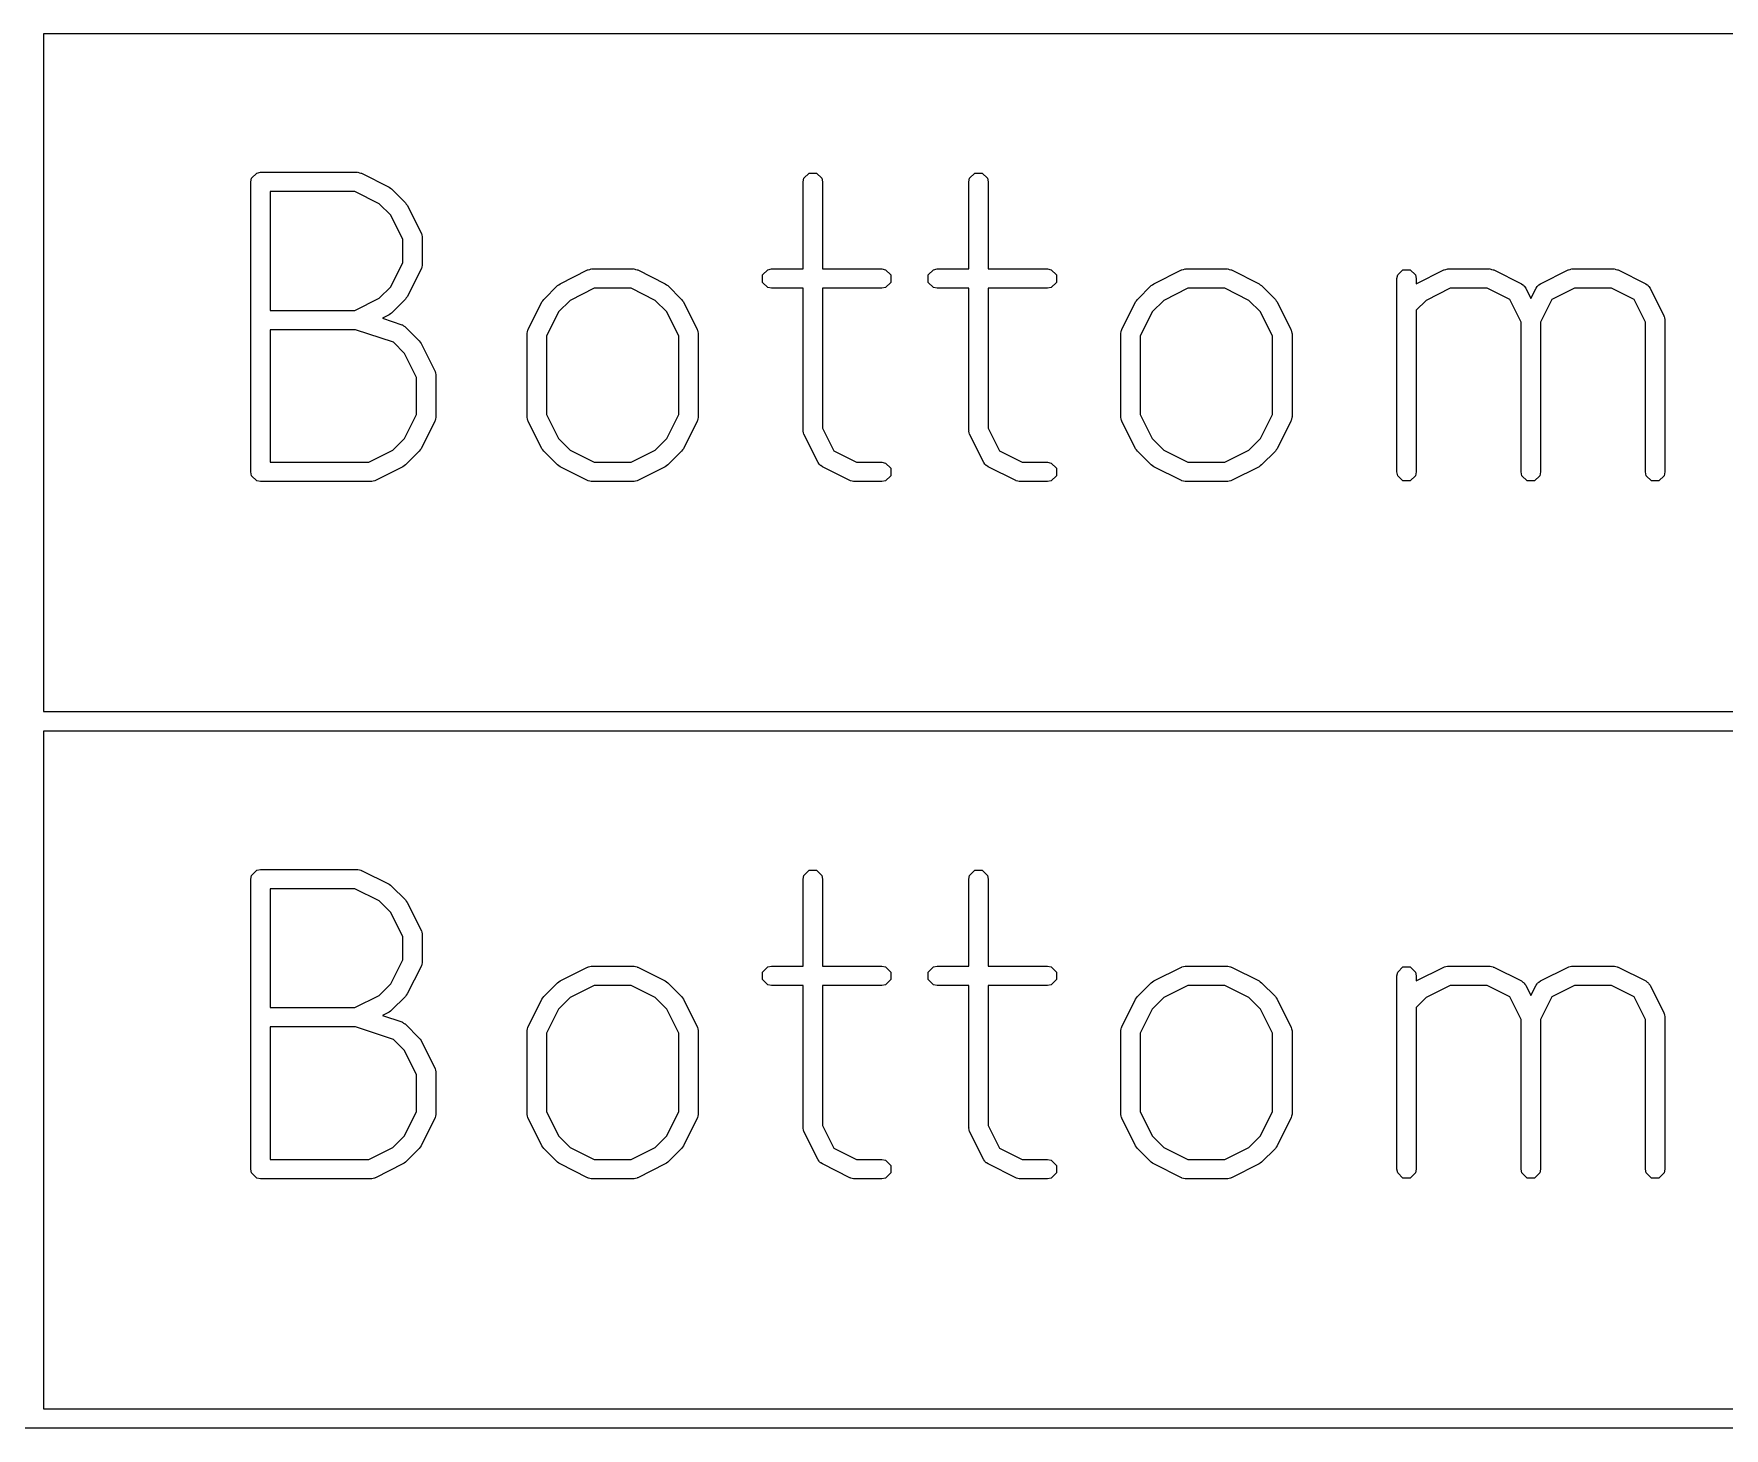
# Model space of a CAD drawing. Header units: inches. Extents: x -2.6 to 7.6, y 0.3 to 5.2.
# Drawn here: x -1.9274 to -1.5832, y 3.7392 to 4.0231 of the extents above; entities that cross this region are included whole.
import ezdxf

# ---------------------------------------------------------------- set-up
doc = ezdxf.new("R2010")
doc.units = ezdxf.units.IN
doc.header["$MEASUREMENT"] = 0
doc.layers.add('BLACK', color=250, linetype='CONTINUOUS')

msp = doc.modelspace()

# ---------------------------------------------------------------- linework, layer by layer
at = {"layer": 'BLACK', "linetype": 'CONTINUOUS'}
for p, q in [((-1.92547, 4.02315), (-1.92547, 3.88512)), ((-0.94234, 4.02315), (-1.92547, 4.02315)), ((-1.88323, 3.99298), (-1.88308, 3.99374)), ((-1.88308, 3.99374), (-1.88201, 3.9948)), ((-1.88201, 3.9948), (-1.88126, 3.99495)), ((-1.88126, 3.99495), (-1.86157, 3.99495)), ((-1.86157, 3.99495), (-1.86148, 3.99493)), ((-1.86148, 3.99493), (-1.86143, 3.99495)), ((-1.86143, 3.99495), (-1.86113, 3.99486)), ((-1.86113, 3.99486), (-1.86082, 3.9948)), ((-1.86082, 3.9948), (-1.86079, 3.99477)), ((-1.86079, 3.99477), (-1.86069, 3.99474)), ((-1.86069, 3.99474), (-1.85507, 3.99193)), ((-1.77074, 3.99298), (-1.77059, 3.99374)), ((-1.77059, 3.99374), (-1.76952, 3.9948)), ((-1.76952, 3.9948), (-1.76802, 3.9948)), ((-1.76802, 3.9948), (-1.76695, 3.99374)), ((-1.76695, 3.99374), (-1.7668, 3.99298)), ((-1.73699, 3.99298), (-1.73684, 3.99374)), ((-1.73684, 3.99374), (-1.73578, 3.9948)), ((-1.73578, 3.9948), (-1.73427, 3.9948)), ((-1.73427, 3.9948), (-1.73321, 3.99374)), ((-1.73321, 3.99374), (-1.73306, 3.99298)), ((-1.88323, 3.93393), (-1.88323, 3.99298)), ((-1.86204, 3.99101), (-1.87929, 3.99101)), ((-1.87929, 3.99101), (-1.87929, 3.96683)), ((-1.85711, 3.98855), (-1.86204, 3.99101)), ((-1.85507, 3.99193), (-1.85482, 3.99174)), ((-1.85482, 3.99174), (-1.85456, 3.99156)), ((-1.85456, 3.99156), (-1.85174, 3.98875)), ((-1.77074, 3.97527), (-1.77074, 3.99298)), ((-1.7668, 3.99298), (-1.7668, 3.97527)), ((-1.73699, 3.97527), (-1.73699, 3.99298)), ((-1.73306, 3.99298), (-1.73306, 3.97527)), ((-1.85475, 3.98619), (-1.85711, 3.98855)), ((-1.85174, 3.98875), (-1.85157, 3.98849)), ((-1.85157, 3.98849), (-1.85137, 3.98824)), ((-1.85137, 3.98824), (-1.84856, 3.98261)), ((-1.85229, 3.98127), (-1.85475, 3.98619)), ((-1.85229, 3.97657), (-1.85229, 3.98127)), ((-1.84856, 3.98261), (-1.84854, 3.98252)), ((-1.84854, 3.98252), (-1.8485, 3.98249)), ((-1.8485, 3.98249), (-1.84844, 3.98218)), ((-1.84844, 3.98218), (-1.84836, 3.98187)), ((-1.84836, 3.98187), (-1.84837, 3.98183)), ((-1.84837, 3.98183), (-1.84835, 3.98173)), ((-1.84835, 3.98173), (-1.84835, 3.97611)), ((-1.85475, 3.97165), (-1.85229, 3.97657)), ((-1.84856, 3.97523), (-1.85137, 3.96961)), ((-1.84854, 3.97532), (-1.84856, 3.97523)), ((-1.8485, 3.97536), (-1.84854, 3.97532)), ((-1.84844, 3.97567), (-1.8485, 3.97536)), ((-1.84836, 3.97597), (-1.84844, 3.97567)), ((-1.84835, 3.97611), (-1.84837, 3.97601)), ((-1.84837, 3.97601), (-1.84836, 3.97597)), ((-1.82027, 3.97225), (-1.81465, 3.97506)), ((-1.81465, 3.97506), (-1.81455, 3.97508)), ((-1.81455, 3.97508), (-1.81452, 3.97512)), ((-1.81452, 3.97512), (-1.81421, 3.97518)), ((-1.81421, 3.97518), (-1.8139, 3.97526)), ((-1.8139, 3.97526), (-1.81386, 3.97525)), ((-1.81386, 3.97525), (-1.81377, 3.97527)), ((-1.81377, 3.97527), (-1.80533, 3.97527)), ((-1.80533, 3.97527), (-1.80523, 3.97525)), ((-1.80523, 3.97525), (-1.80519, 3.97526)), ((-1.80519, 3.97526), (-1.80489, 3.97518)), ((-1.80489, 3.97518), (-1.80458, 3.97512)), ((-1.80458, 3.97512), (-1.80454, 3.97508)), ((-1.80454, 3.97508), (-1.80445, 3.97506)), ((-1.80445, 3.97506), (-1.79882, 3.97225)), ((-1.77903, 3.97405), (-1.77796, 3.97512)), ((-1.77903, 3.97254), (-1.77903, 3.97405)), ((-1.77796, 3.97512), (-1.77721, 3.97527)), ((-1.77721, 3.97527), (-1.77074, 3.97527)), ((-1.7668, 3.97527), (-1.75471, 3.97527)), ((-1.75471, 3.97527), (-1.75396, 3.97512)), ((-1.75396, 3.97512), (-1.75289, 3.97405)), ((-1.75289, 3.97405), (-1.75289, 3.97254)), ((-1.74528, 3.97405), (-1.74422, 3.97512)), ((-1.74528, 3.97254), (-1.74528, 3.97405)), ((-1.74422, 3.97512), (-1.74346, 3.97527)), ((-1.74346, 3.97527), (-1.73699, 3.97527)), ((-1.73306, 3.97527), (-1.72096, 3.97527)), ((-1.72096, 3.97527), (-1.72021, 3.97512)), ((-1.72021, 3.97512), (-1.71915, 3.97405)), ((-1.71915, 3.97405), (-1.71915, 3.97254)), ((-1.69935, 3.97225), (-1.69372, 3.97506)), ((-1.69372, 3.97506), (-1.69363, 3.97508)), ((-1.69363, 3.97508), (-1.6936, 3.97512)), ((-1.6936, 3.97512), (-1.69329, 3.97518)), ((-1.69329, 3.97518), (-1.69298, 3.97526)), ((-1.69298, 3.97526), (-1.69294, 3.97525)), ((-1.69294, 3.97525), (-1.69284, 3.97527)), ((-1.69284, 3.97527), (-1.68441, 3.97527)), ((-1.68441, 3.97527), (-1.68431, 3.97525)), ((-1.68431, 3.97525), (-1.68427, 3.97526)), ((-1.68427, 3.97526), (-1.68396, 3.97518)), ((-1.68396, 3.97518), (-1.68365, 3.97512)), ((-1.68365, 3.97512), (-1.68362, 3.97508)), ((-1.68362, 3.97508), (-1.68353, 3.97506)), ((-1.68353, 3.97506), (-1.6779, 3.97225)), ((-1.64982, 3.9733), (-1.64967, 3.97405)), ((-1.64982, 3.93393), (-1.64982, 3.9733)), ((-1.64967, 3.97405), (-1.6486, 3.97512)), ((-1.6486, 3.97512), (-1.6471, 3.97512)), ((-1.6471, 3.97512), (-1.64603, 3.97405)), ((-1.64603, 3.97405), (-1.64588, 3.9733)), ((-1.64588, 3.97226), (-1.64029, 3.97506)), ((-1.64588, 3.9733), (-1.64588, 3.97226)), ((-1.64029, 3.97506), (-1.6402, 3.97508)), ((-1.6402, 3.97508), (-1.64017, 3.97512)), ((-1.64017, 3.97512), (-1.63986, 3.97518)), ((-1.63986, 3.97518), (-1.63955, 3.97526)), ((-1.63955, 3.97526), (-1.63951, 3.97525)), ((-1.63951, 3.97525), (-1.63941, 3.97527)), ((-1.63941, 3.97527), (-1.63098, 3.97527)), ((-1.63098, 3.97527), (-1.63088, 3.97525)), ((-1.63088, 3.97525), (-1.63084, 3.97526)), ((-1.63084, 3.97526), (-1.63053, 3.97518)), ((-1.63053, 3.97518), (-1.63022, 3.97512)), ((-1.63022, 3.97512), (-1.63019, 3.97508)), ((-1.63019, 3.97508), (-1.6301, 3.97506)), ((-1.6301, 3.97506), (-1.62447, 3.97225)), ((-1.62061, 3.97225), (-1.61498, 3.97506)), ((-1.61498, 3.97506), (-1.61489, 3.97508)), ((-1.61489, 3.97508), (-1.61486, 3.97512)), ((-1.61486, 3.97512), (-1.61455, 3.97518)), ((-1.61455, 3.97518), (-1.61424, 3.97526)), ((-1.61424, 3.97526), (-1.6142, 3.97525)), ((-1.6142, 3.97525), (-1.6141, 3.97527)), ((-1.6141, 3.97527), (-1.60567, 3.97527)), ((-1.60567, 3.97527), (-1.60557, 3.97525)), ((-1.60557, 3.97525), (-1.60553, 3.97526)), ((-1.60553, 3.97526), (-1.60522, 3.97518)), ((-1.60522, 3.97518), (-1.60491, 3.97512)), ((-1.60491, 3.97512), (-1.60488, 3.97508)), ((-1.60488, 3.97508), (-1.60479, 3.97506)), ((-1.60479, 3.97506), (-1.59916, 3.97225)), ((-1.85711, 3.96929), (-1.85475, 3.97165)), ((-1.85137, 3.96961), (-1.85157, 3.96936)), ((-1.82359, 3.96907), (-1.82078, 3.97188)), ((-1.82078, 3.97188), (-1.82052, 3.97205)), ((-1.82052, 3.97205), (-1.82027, 3.97225)), ((-1.8133, 3.97133), (-1.81822, 3.96887)), ((-1.80579, 3.97133), (-1.8133, 3.97133)), ((-1.80087, 3.96887), (-1.80579, 3.97133)), ((-1.79882, 3.97225), (-1.79858, 3.97205)), ((-1.79858, 3.97205), (-1.79831, 3.97188)), ((-1.79831, 3.97188), (-1.7955, 3.96907)), ((-1.77796, 3.97148), (-1.77903, 3.97254)), ((-1.77721, 3.97133), (-1.77796, 3.97148)), ((-1.77074, 3.97133), (-1.77721, 3.97133)), ((-1.77074, 3.94236), (-1.77074, 3.97133)), ((-1.75471, 3.97133), (-1.7668, 3.97133)), ((-1.7668, 3.97133), (-1.7668, 3.94283)), ((-1.75396, 3.97148), (-1.75471, 3.97133)), ((-1.75289, 3.97254), (-1.75396, 3.97148)), ((-1.74422, 3.97148), (-1.74528, 3.97254)), ((-1.74346, 3.97133), (-1.74422, 3.97148)), ((-1.73699, 3.97133), (-1.74346, 3.97133)), ((-1.73699, 3.94236), (-1.73699, 3.97133)), ((-1.72096, 3.97133), (-1.73306, 3.97133)), ((-1.73306, 3.97133), (-1.73306, 3.94283)), ((-1.72021, 3.97148), (-1.72096, 3.97133)), ((-1.71915, 3.97254), (-1.72021, 3.97148)), ((-1.70267, 3.96907), (-1.69986, 3.97188)), ((-1.69986, 3.97188), (-1.6996, 3.97205)), ((-1.6996, 3.97205), (-1.69935, 3.97225)), ((-1.69238, 3.97133), (-1.6973, 3.96887)), ((-1.68487, 3.97133), (-1.69238, 3.97133)), ((-1.67995, 3.96887), (-1.68487, 3.97133)), ((-1.6779, 3.97225), (-1.67765, 3.97205)), ((-1.67765, 3.97205), (-1.67739, 3.97188)), ((-1.67739, 3.97188), (-1.67458, 3.96907)), ((-1.63895, 3.97133), (-1.64387, 3.96887)), ((-1.63144, 3.97133), (-1.63895, 3.97133)), ((-1.62682, 3.96902), (-1.63144, 3.97133)), ((-1.62447, 3.97225), (-1.62416, 3.97201)), ((-1.62416, 3.97201), (-1.62406, 3.97197)), ((-1.62406, 3.97197), (-1.62398, 3.97186)), ((-1.62398, 3.97186), (-1.62386, 3.97178)), ((-1.62386, 3.97178), (-1.62383, 3.97168)), ((-1.62383, 3.97168), (-1.62359, 3.97137)), ((-1.62359, 3.97137), (-1.62254, 3.96926)), ((-1.62254, 3.96926), (-1.62149, 3.97137)), ((-1.62149, 3.97137), (-1.62125, 3.97168)), ((-1.62125, 3.97168), (-1.62121, 3.97178)), ((-1.62121, 3.97178), (-1.6211, 3.97186)), ((-1.6211, 3.97186), (-1.62102, 3.97197)), ((-1.62102, 3.97197), (-1.62092, 3.97201)), ((-1.62092, 3.97201), (-1.62061, 3.97225)), ((-1.61364, 3.97133), (-1.61826, 3.96902)), ((-1.60613, 3.97133), (-1.61364, 3.97133)), ((-1.60151, 3.96902), (-1.60613, 3.97133)), ((-1.59916, 3.97225), (-1.59885, 3.97201)), ((-1.59885, 3.97201), (-1.59875, 3.97197)), ((-1.59875, 3.97197), (-1.59867, 3.97186)), ((-1.59867, 3.97186), (-1.59856, 3.97178)), ((-1.59856, 3.97178), (-1.59852, 3.97168)), ((-1.59852, 3.97168), (-1.59828, 3.97137)), ((-1.59828, 3.97137), (-1.59547, 3.96574)), ((-1.87929, 3.96683), (-1.86204, 3.96683)), ((-1.86204, 3.96683), (-1.85711, 3.96929)), ((-1.85482, 3.96611), (-1.85507, 3.96591)), ((-1.85456, 3.96628), (-1.85482, 3.96611)), ((-1.85174, 3.96909), (-1.85456, 3.96628)), ((-1.85157, 3.96936), (-1.85174, 3.96909)), ((-1.82677, 3.96293), (-1.82396, 3.96855)), ((-1.82396, 3.96855), (-1.82377, 3.9688)), ((-1.82377, 3.9688), (-1.82359, 3.96907)), ((-1.82058, 3.96651), (-1.82305, 3.96158)), ((-1.81822, 3.96887), (-1.82058, 3.96651)), ((-1.79851, 3.96651), (-1.80087, 3.96887)), ((-1.79605, 3.96158), (-1.79851, 3.96651)), ((-1.7955, 3.96907), (-1.79533, 3.9688)), ((-1.79533, 3.9688), (-1.79513, 3.96855)), ((-1.79513, 3.96855), (-1.79232, 3.96293)), ((-1.70585, 3.96293), (-1.70304, 3.96855)), ((-1.70304, 3.96855), (-1.70285, 3.9688)), ((-1.70285, 3.9688), (-1.70267, 3.96907)), ((-1.69966, 3.96651), (-1.70212, 3.96158)), ((-1.6973, 3.96887), (-1.69966, 3.96651)), ((-1.67759, 3.96651), (-1.67995, 3.96887)), ((-1.67513, 3.96158), (-1.67759, 3.96651)), ((-1.67458, 3.96907), (-1.6744, 3.9688)), ((-1.6744, 3.9688), (-1.67421, 3.96855)), ((-1.67421, 3.96855), (-1.6714, 3.96293)), ((-1.64387, 3.96887), (-1.64588, 3.96686)), ((-1.64588, 3.96686), (-1.64588, 3.93393)), ((-1.62451, 3.9644), (-1.62682, 3.96902)), ((-1.61826, 3.96902), (-1.62057, 3.9644)), ((-1.5992, 3.9644), (-1.60151, 3.96902)), ((-1.86189, 3.96289), (-1.87929, 3.96289)), ((-1.87929, 3.96289), (-1.87929, 3.9359)), ((-1.8542, 3.96033), (-1.86189, 3.96289)), ((-1.85507, 3.96591), (-1.85644, 3.96523)), ((-1.85644, 3.96523), (-1.85251, 3.96392)), ((-1.85251, 3.96392), (-1.85243, 3.96387)), ((-1.85243, 3.96387), (-1.85238, 3.96387)), ((-1.85238, 3.96387), (-1.85212, 3.96369)), ((-1.85212, 3.96369), (-1.85185, 3.96354)), ((-1.85185, 3.96354), (-1.85183, 3.9635)), ((-1.85183, 3.9635), (-1.85174, 3.96344)), ((-1.85174, 3.96344), (-1.84893, 3.96063)), ((-1.82698, 3.96219), (-1.82689, 3.96249)), ((-1.82689, 3.96249), (-1.82683, 3.9628)), ((-1.82683, 3.9628), (-1.8268, 3.96283)), ((-1.8268, 3.96283), (-1.82677, 3.96293)), ((-1.79232, 3.96293), (-1.79229, 3.96283)), ((-1.79229, 3.96283), (-1.79226, 3.9628)), ((-1.79226, 3.9628), (-1.7922, 3.96249)), ((-1.7922, 3.96249), (-1.79212, 3.96219)), ((-1.70606, 3.96219), (-1.70597, 3.96249)), ((-1.70597, 3.96249), (-1.70591, 3.9628)), ((-1.70591, 3.9628), (-1.70588, 3.96283)), ((-1.70588, 3.96283), (-1.70585, 3.96293)), ((-1.6714, 3.96293), (-1.67137, 3.96283)), ((-1.67137, 3.96283), (-1.67134, 3.9628)), ((-1.67134, 3.9628), (-1.67128, 3.96249)), ((-1.67128, 3.96249), (-1.67119, 3.96219)), ((-1.62451, 3.93393), (-1.62451, 3.9644)), ((-1.62057, 3.9644), (-1.62057, 3.93393)), ((-1.5992, 3.93393), (-1.5992, 3.9644)), ((-1.59547, 3.96574), (-1.59544, 3.96565)), ((-1.59544, 3.96565), (-1.59541, 3.96561)), ((-1.59541, 3.96561), (-1.59535, 3.96531)), ((-1.59535, 3.96531), (-1.59527, 3.965)), ((-1.59527, 3.965), (-1.59528, 3.96496)), ((-1.59528, 3.96496), (-1.59526, 3.96486)), ((-1.59526, 3.96486), (-1.59526, 3.93393)), ((-1.85194, 3.95807), (-1.8542, 3.96033)), ((-1.84893, 3.96063), (-1.84876, 3.96037)), ((-1.84876, 3.96037), (-1.84856, 3.96012)), ((-1.84856, 3.96012), (-1.84575, 3.95449)), ((-1.82696, 3.96215), (-1.82698, 3.96219)), ((-1.82698, 3.96205), (-1.82696, 3.96215)), ((-1.82698, 3.94518), (-1.82698, 3.96205)), ((-1.82305, 3.96158), (-1.82305, 3.94564)), ((-1.79605, 3.94564), (-1.79605, 3.96158)), ((-1.79212, 3.96219), (-1.79213, 3.96215)), ((-1.79213, 3.96215), (-1.79211, 3.96205)), ((-1.79211, 3.96205), (-1.79211, 3.94518)), ((-1.70604, 3.96215), (-1.70606, 3.96219)), ((-1.70606, 3.96205), (-1.70604, 3.96215)), ((-1.70606, 3.94518), (-1.70606, 3.96205)), ((-1.70212, 3.96158), (-1.70212, 3.94564)), ((-1.67513, 3.94564), (-1.67513, 3.96158)), ((-1.67119, 3.96219), (-1.67121, 3.96215)), ((-1.67121, 3.96215), (-1.67119, 3.96205)), ((-1.67119, 3.96205), (-1.67119, 3.94518)), ((-1.84948, 3.95315), (-1.85194, 3.95807)), ((-1.84948, 3.94564), (-1.84948, 3.95315)), ((-1.84575, 3.95449), (-1.84572, 3.9544)), ((-1.84572, 3.9544), (-1.84569, 3.95437)), ((-1.84569, 3.95437), (-1.84563, 3.95406)), ((-1.84563, 3.95406), (-1.84555, 3.95375)), ((-1.84555, 3.95375), (-1.84556, 3.95371)), ((-1.84556, 3.95371), (-1.84554, 3.95361)), ((-1.84554, 3.95361), (-1.84554, 3.94518)), ((-1.85194, 3.94072), (-1.84948, 3.94564)), ((-1.82305, 3.94564), (-1.82058, 3.94072)), ((-1.79851, 3.94072), (-1.79605, 3.94564)), ((-1.70212, 3.94564), (-1.69966, 3.94072)), ((-1.67759, 3.94072), (-1.67513, 3.94564)), ((-1.84575, 3.9443), (-1.84856, 3.93867)), ((-1.84572, 3.94439), (-1.84575, 3.9443)), ((-1.84569, 3.94442), (-1.84572, 3.94439)), ((-1.84563, 3.94473), (-1.84569, 3.94442)), ((-1.84555, 3.94504), (-1.84563, 3.94473)), ((-1.84554, 3.94518), (-1.84556, 3.94508)), ((-1.84556, 3.94508), (-1.84555, 3.94504)), ((-1.82696, 3.94508), (-1.82698, 3.94518)), ((-1.82698, 3.94504), (-1.82696, 3.94508)), ((-1.82689, 3.94473), (-1.82698, 3.94504)), ((-1.82683, 3.94442), (-1.82689, 3.94473)), ((-1.8268, 3.94439), (-1.82683, 3.94442)), ((-1.82677, 3.9443), (-1.8268, 3.94439)), ((-1.82396, 3.93867), (-1.82677, 3.9443)), ((-1.79232, 3.9443), (-1.79513, 3.93867)), ((-1.79229, 3.94439), (-1.79232, 3.9443)), ((-1.79226, 3.94442), (-1.79229, 3.94439)), ((-1.7922, 3.94473), (-1.79226, 3.94442)), ((-1.79212, 3.94504), (-1.7922, 3.94473)), ((-1.79211, 3.94518), (-1.79213, 3.94508)), ((-1.79213, 3.94508), (-1.79212, 3.94504)), ((-1.77072, 3.94227), (-1.77074, 3.94236)), ((-1.77073, 3.94222), (-1.77072, 3.94227)), ((-1.77065, 3.94192), (-1.77073, 3.94222)), ((-1.77059, 3.94161), (-1.77065, 3.94192)), ((-1.7668, 3.94283), (-1.76449, 3.93821)), ((-1.73697, 3.94227), (-1.73699, 3.94236)), ((-1.73699, 3.94222), (-1.73697, 3.94227)), ((-1.73691, 3.94192), (-1.73699, 3.94222)), ((-1.73684, 3.94161), (-1.73691, 3.94192)), ((-1.73306, 3.94283), (-1.73075, 3.93821)), ((-1.70604, 3.94508), (-1.70606, 3.94518)), ((-1.70606, 3.94504), (-1.70604, 3.94508)), ((-1.70597, 3.94473), (-1.70606, 3.94504)), ((-1.70591, 3.94442), (-1.70597, 3.94473)), ((-1.70588, 3.94439), (-1.70591, 3.94442)), ((-1.70585, 3.9443), (-1.70588, 3.94439)), ((-1.70304, 3.93867), (-1.70585, 3.9443)), ((-1.6714, 3.9443), (-1.67421, 3.93867)), ((-1.67137, 3.94439), (-1.6714, 3.9443)), ((-1.67134, 3.94442), (-1.67137, 3.94439)), ((-1.67128, 3.94473), (-1.67134, 3.94442)), ((-1.67119, 3.94504), (-1.67128, 3.94473)), ((-1.67119, 3.94518), (-1.67121, 3.94508)), ((-1.67121, 3.94508), (-1.67119, 3.94504)), ((-1.8543, 3.93836), (-1.85194, 3.94072)), ((-1.84876, 3.93842), (-1.84893, 3.93816)), ((-1.84856, 3.93867), (-1.84876, 3.93842)), ((-1.82377, 3.93842), (-1.82396, 3.93867)), ((-1.82359, 3.93816), (-1.82377, 3.93842)), ((-1.82058, 3.94072), (-1.81822, 3.93836)), ((-1.80087, 3.93836), (-1.79851, 3.94072)), ((-1.79533, 3.93842), (-1.7955, 3.93816)), ((-1.79513, 3.93867), (-1.79533, 3.93842)), ((-1.77056, 3.94158), (-1.77059, 3.94161)), ((-1.77053, 3.94148), (-1.77056, 3.94158)), ((-1.76772, 3.93586), (-1.77053, 3.94148)), ((-1.73681, 3.94158), (-1.73684, 3.94161)), ((-1.73679, 3.94148), (-1.73681, 3.94158)), ((-1.73397, 3.93586), (-1.73679, 3.94148)), ((-1.70285, 3.93842), (-1.70304, 3.93867)), ((-1.70267, 3.93816), (-1.70285, 3.93842)), ((-1.69966, 3.94072), (-1.6973, 3.93836)), ((-1.67995, 3.93836), (-1.67759, 3.94072)), ((-1.6744, 3.93842), (-1.67458, 3.93816)), ((-1.67421, 3.93867), (-1.6744, 3.93842)), ((-1.87929, 3.9359), (-1.85922, 3.9359)), ((-1.85922, 3.9359), (-1.8543, 3.93836)), ((-1.85226, 3.93498), (-1.85788, 3.93217)), ((-1.85201, 3.93517), (-1.85226, 3.93498)), ((-1.85174, 3.93535), (-1.85201, 3.93517)), ((-1.84893, 3.93816), (-1.85174, 3.93535)), ((-1.82078, 3.93535), (-1.82359, 3.93816)), ((-1.82052, 3.93517), (-1.82078, 3.93535)), ((-1.82027, 3.93498), (-1.82052, 3.93517)), ((-1.81465, 3.93217), (-1.82027, 3.93498)), ((-1.81822, 3.93836), (-1.8133, 3.9359)), ((-1.8133, 3.9359), (-1.80579, 3.9359)), ((-1.80579, 3.9359), (-1.80087, 3.93836)), ((-1.79882, 3.93498), (-1.80445, 3.93217)), ((-1.79857, 3.93517), (-1.79882, 3.93498)), ((-1.79831, 3.93535), (-1.79857, 3.93517)), ((-1.7955, 3.93816), (-1.79831, 3.93535)), ((-1.76748, 3.93555), (-1.76772, 3.93586)), ((-1.76745, 3.93545), (-1.76748, 3.93555)), ((-1.76733, 3.93536), (-1.76745, 3.93545)), ((-1.76725, 3.93525), (-1.76733, 3.93536)), ((-1.76715, 3.93522), (-1.76725, 3.93525)), ((-1.76684, 3.93498), (-1.76715, 3.93522)), ((-1.76121, 3.93217), (-1.76684, 3.93498)), ((-1.76449, 3.93821), (-1.75987, 3.9359)), ((-1.75987, 3.9359), (-1.75471, 3.9359)), ((-1.75471, 3.9359), (-1.75396, 3.93575)), ((-1.75396, 3.93575), (-1.75289, 3.93468)), ((-1.73373, 3.93555), (-1.73397, 3.93586)), ((-1.7337, 3.93545), (-1.73373, 3.93555)), ((-1.73359, 3.93536), (-1.7337, 3.93545)), ((-1.7335, 3.93525), (-1.73359, 3.93536)), ((-1.7334, 3.93522), (-1.7335, 3.93525)), ((-1.73309, 3.93498), (-1.7334, 3.93522)), ((-1.72747, 3.93217), (-1.73309, 3.93498)), ((-1.73075, 3.93821), (-1.72612, 3.9359)), ((-1.72612, 3.9359), (-1.72096, 3.9359)), ((-1.72096, 3.9359), (-1.72021, 3.93575)), ((-1.72021, 3.93575), (-1.71915, 3.93468)), ((-1.69986, 3.93535), (-1.70267, 3.93816)), ((-1.6996, 3.93517), (-1.69986, 3.93535)), ((-1.69935, 3.93498), (-1.6996, 3.93517)), ((-1.69372, 3.93217), (-1.69935, 3.93498)), ((-1.6973, 3.93836), (-1.69238, 3.9359)), ((-1.69238, 3.9359), (-1.68487, 3.9359)), ((-1.68487, 3.9359), (-1.67995, 3.93836)), ((-1.6779, 3.93498), (-1.68353, 3.93217)), ((-1.67765, 3.93517), (-1.6779, 3.93498)), ((-1.67739, 3.93535), (-1.67765, 3.93517)), ((-1.67458, 3.93816), (-1.67739, 3.93535)), ((-1.88308, 3.93317), (-1.88323, 3.93393)), ((-1.88201, 3.93211), (-1.88308, 3.93317)), ((-1.88126, 3.93196), (-1.88201, 3.93211)), ((-1.85876, 3.93196), (-1.88126, 3.93196)), ((-1.85866, 3.93198), (-1.85876, 3.93196)), ((-1.85862, 3.93196), (-1.85866, 3.93198)), ((-1.85832, 3.93205), (-1.85862, 3.93196)), ((-1.85801, 3.93211), (-1.85832, 3.93205)), ((-1.85797, 3.93214), (-1.85801, 3.93211)), ((-1.85788, 3.93217), (-1.85797, 3.93214)), ((-1.81455, 3.93214), (-1.81465, 3.93217)), ((-1.81452, 3.93211), (-1.81455, 3.93214)), ((-1.81421, 3.93205), (-1.81452, 3.93211)), ((-1.8139, 3.93196), (-1.81421, 3.93205)), ((-1.81386, 3.93198), (-1.8139, 3.93196)), ((-1.81377, 3.93196), (-1.81386, 3.93198)), ((-1.80533, 3.93196), (-1.81377, 3.93196)), ((-1.80523, 3.93198), (-1.80533, 3.93196)), ((-1.80519, 3.93196), (-1.80523, 3.93198)), ((-1.80489, 3.93205), (-1.80519, 3.93196)), ((-1.80458, 3.93211), (-1.80489, 3.93205)), ((-1.80454, 3.93214), (-1.80458, 3.93211)), ((-1.80445, 3.93217), (-1.80454, 3.93214)), ((-1.76112, 3.93214), (-1.76121, 3.93217)), ((-1.76109, 3.93211), (-1.76112, 3.93214)), ((-1.76078, 3.93205), (-1.76109, 3.93211)), ((-1.76047, 3.93196), (-1.76078, 3.93205)), ((-1.76043, 3.93198), (-1.76047, 3.93196)), ((-1.76033, 3.93196), (-1.76043, 3.93198)), ((-1.75471, 3.93196), (-1.76033, 3.93196)), ((-1.75396, 3.93211), (-1.75471, 3.93196)), ((-1.75289, 3.93317), (-1.75396, 3.93211)), ((-1.75289, 3.93468), (-1.75289, 3.93317)), ((-1.72737, 3.93214), (-1.72747, 3.93217)), ((-1.72734, 3.93211), (-1.72737, 3.93214)), ((-1.72703, 3.93205), (-1.72734, 3.93211)), ((-1.72673, 3.93196), (-1.72703, 3.93205)), ((-1.72669, 3.93198), (-1.72673, 3.93196)), ((-1.72659, 3.93196), (-1.72669, 3.93198)), ((-1.72096, 3.93196), (-1.72659, 3.93196)), ((-1.72021, 3.93211), (-1.72096, 3.93196)), ((-1.71915, 3.93317), (-1.72021, 3.93211)), ((-1.71915, 3.93468), (-1.71915, 3.93317)), ((-1.69363, 3.93214), (-1.69372, 3.93217)), ((-1.6936, 3.93211), (-1.69363, 3.93214)), ((-1.69329, 3.93205), (-1.6936, 3.93211)), ((-1.69298, 3.93196), (-1.69329, 3.93205)), ((-1.69294, 3.93198), (-1.69298, 3.93196)), ((-1.69284, 3.93196), (-1.69294, 3.93198)), ((-1.68441, 3.93196), (-1.69284, 3.93196)), ((-1.68431, 3.93198), (-1.68441, 3.93196)), ((-1.68427, 3.93196), (-1.68431, 3.93198)), ((-1.68396, 3.93205), (-1.68427, 3.93196)), ((-1.68365, 3.93211), (-1.68396, 3.93205)), ((-1.68362, 3.93214), (-1.68365, 3.93211)), ((-1.68353, 3.93217), (-1.68362, 3.93214)), ((-1.64967, 3.93317), (-1.64982, 3.93393)), ((-1.6486, 3.93211), (-1.64967, 3.93317)), ((-1.6471, 3.93211), (-1.6486, 3.93211)), ((-1.64603, 3.93317), (-1.6471, 3.93211)), ((-1.64588, 3.93393), (-1.64603, 3.93317)), ((-1.62436, 3.93317), (-1.62451, 3.93393)), ((-1.62329, 3.93211), (-1.62436, 3.93317)), ((-1.62179, 3.93211), (-1.62329, 3.93211)), ((-1.62072, 3.93317), (-1.62179, 3.93211)), ((-1.62057, 3.93393), (-1.62072, 3.93317)), ((-1.59905, 3.93317), (-1.5992, 3.93393)), ((-1.59798, 3.93211), (-1.59905, 3.93317)), ((-1.59648, 3.93211), (-1.59798, 3.93211)), ((-1.59541, 3.93317), (-1.59648, 3.93211)), ((-1.59526, 3.93393), (-1.59541, 3.93317)), ((-1.92547, 3.88512), (-0.94234, 3.88512)), ((-1.92547, 3.88118), (-1.92547, 3.74315)), ((-0.94234, 3.88118), (-1.92547, 3.88118)), ((-1.88308, 3.85177), (-1.88201, 3.85283)), ((-1.88201, 3.85283), (-1.88126, 3.85298)), ((-1.88126, 3.85298), (-1.86157, 3.85298)), ((-1.86157, 3.85298), (-1.86148, 3.85296)), ((-1.86148, 3.85296), (-1.86143, 3.85298)), ((-1.86143, 3.85298), (-1.86113, 3.85289)), ((-1.86113, 3.85289), (-1.86082, 3.85283)), ((-1.86082, 3.85283), (-1.86079, 3.8528)), ((-1.86079, 3.8528), (-1.86069, 3.85278)), ((-1.86069, 3.85278), (-1.85507, 3.84996)), ((-1.77059, 3.85177), (-1.76952, 3.85283)), ((-1.76952, 3.85283), (-1.76802, 3.85283)), ((-1.76802, 3.85283), (-1.76695, 3.85177)), ((-1.73684, 3.85177), (-1.73578, 3.85283)), ((-1.73578, 3.85283), (-1.73427, 3.85283)), ((-1.73427, 3.85283), (-1.73321, 3.85177)), ((-1.88323, 3.85101), (-1.88308, 3.85177)), ((-1.88323, 3.79196), (-1.88323, 3.85101)), ((-1.86204, 3.84905), (-1.87929, 3.84905)), ((-1.87929, 3.84905), (-1.87929, 3.82486)), ((-1.85711, 3.84658), (-1.86204, 3.84905)), ((-1.85507, 3.84996), (-1.85482, 3.84977)), ((-1.85482, 3.84977), (-1.85456, 3.84959)), ((-1.85456, 3.84959), (-1.85174, 3.84678)), ((-1.77074, 3.85101), (-1.77059, 3.85177)), ((-1.77074, 3.8333), (-1.77074, 3.85101)), ((-1.76695, 3.85177), (-1.7668, 3.85101)), ((-1.7668, 3.85101), (-1.7668, 3.8333)), ((-1.73699, 3.85101), (-1.73684, 3.85177)), ((-1.73699, 3.8333), (-1.73699, 3.85101)), ((-1.73321, 3.85177), (-1.73306, 3.85101)), ((-1.73306, 3.85101), (-1.73306, 3.8333)), ((-1.85475, 3.84422), (-1.85711, 3.84658)), ((-1.85174, 3.84678), (-1.85157, 3.84652)), ((-1.85157, 3.84652), (-1.85137, 3.84627)), ((-1.85137, 3.84627), (-1.84856, 3.84065)), ((-1.85229, 3.8393), (-1.85475, 3.84422)), ((-1.85229, 3.83461), (-1.85229, 3.8393)), ((-1.84856, 3.84065), (-1.84854, 3.84055)), ((-1.84854, 3.84055), (-1.8485, 3.84052)), ((-1.8485, 3.84052), (-1.84844, 3.84021)), ((-1.84844, 3.84021), (-1.84836, 3.83991)), ((-1.84836, 3.83991), (-1.84837, 3.83986)), ((-1.84837, 3.83986), (-1.84835, 3.83977)), ((-1.84835, 3.83977), (-1.84835, 3.83414)), ((-1.85475, 3.82968), (-1.85229, 3.83461)), ((-1.84856, 3.83326), (-1.85137, 3.82764)), ((-1.84854, 3.83336), (-1.84856, 3.83326)), ((-1.8485, 3.83339), (-1.84854, 3.83336)), ((-1.84844, 3.8337), (-1.8485, 3.83339)), ((-1.84836, 3.834), (-1.84844, 3.8337)), ((-1.84835, 3.83414), (-1.84837, 3.83405)), ((-1.84837, 3.83405), (-1.84836, 3.834)), ((-1.82027, 3.83028), (-1.81465, 3.83309)), ((-1.81465, 3.83309), (-1.81455, 3.83312)), ((-1.81455, 3.83312), (-1.81452, 3.83315)), ((-1.81452, 3.83315), (-1.81421, 3.83321)), ((-1.81421, 3.83321), (-1.8139, 3.83329)), ((-1.8139, 3.83329), (-1.81386, 3.83328)), ((-1.81386, 3.83328), (-1.81377, 3.8333)), ((-1.81377, 3.8333), (-1.80533, 3.8333)), ((-1.80533, 3.8333), (-1.80523, 3.83328)), ((-1.80523, 3.83328), (-1.80519, 3.83329)), ((-1.80519, 3.83329), (-1.80489, 3.83321)), ((-1.80489, 3.83321), (-1.80458, 3.83315)), ((-1.80458, 3.83315), (-1.80454, 3.83312)), ((-1.80454, 3.83312), (-1.80445, 3.83309)), ((-1.80445, 3.83309), (-1.79882, 3.83028)), ((-1.77903, 3.83208), (-1.77796, 3.83315)), ((-1.77903, 3.83058), (-1.77903, 3.83208)), ((-1.77796, 3.83315), (-1.77721, 3.8333)), ((-1.77721, 3.8333), (-1.77074, 3.8333)), ((-1.7668, 3.8333), (-1.75471, 3.8333)), ((-1.75471, 3.8333), (-1.75396, 3.83315)), ((-1.75396, 3.83315), (-1.75289, 3.83208)), ((-1.75289, 3.83208), (-1.75289, 3.83058)), ((-1.74528, 3.83208), (-1.74422, 3.83315)), ((-1.74528, 3.83058), (-1.74528, 3.83208)), ((-1.74422, 3.83315), (-1.74346, 3.8333)), ((-1.74346, 3.8333), (-1.73699, 3.8333)), ((-1.73306, 3.8333), (-1.72096, 3.8333)), ((-1.72096, 3.8333), (-1.72021, 3.83315)), ((-1.72021, 3.83315), (-1.71915, 3.83208)), ((-1.71915, 3.83208), (-1.71915, 3.83058)), ((-1.69935, 3.83028), (-1.69372, 3.83309)), ((-1.69372, 3.83309), (-1.69363, 3.83312)), ((-1.69363, 3.83312), (-1.6936, 3.83315)), ((-1.6936, 3.83315), (-1.69329, 3.83321)), ((-1.69329, 3.83321), (-1.69298, 3.83329)), ((-1.69298, 3.83329), (-1.69294, 3.83328)), ((-1.69294, 3.83328), (-1.69284, 3.8333)), ((-1.69284, 3.8333), (-1.68441, 3.8333)), ((-1.68441, 3.8333), (-1.68431, 3.83328)), ((-1.68431, 3.83328), (-1.68427, 3.83329)), ((-1.68427, 3.83329), (-1.68396, 3.83321)), ((-1.68396, 3.83321), (-1.68365, 3.83315)), ((-1.68365, 3.83315), (-1.68362, 3.83312)), ((-1.68362, 3.83312), (-1.68353, 3.83309)), ((-1.68353, 3.83309), (-1.6779, 3.83028)), ((-1.64982, 3.83133), (-1.64967, 3.83208)), ((-1.64967, 3.83208), (-1.6486, 3.83315)), ((-1.6486, 3.83315), (-1.6471, 3.83315)), ((-1.6471, 3.83315), (-1.64603, 3.83208)), ((-1.64603, 3.83208), (-1.64588, 3.83133)), ((-1.64588, 3.8303), (-1.64029, 3.83309)), ((-1.64029, 3.83309), (-1.6402, 3.83312)), ((-1.6402, 3.83312), (-1.64017, 3.83315)), ((-1.64017, 3.83315), (-1.63986, 3.83321)), ((-1.63986, 3.83321), (-1.63955, 3.83329)), ((-1.63955, 3.83329), (-1.63951, 3.83328)), ((-1.63951, 3.83328), (-1.63941, 3.8333)), ((-1.63941, 3.8333), (-1.63098, 3.8333)), ((-1.63098, 3.8333), (-1.63088, 3.83328)), ((-1.63088, 3.83328), (-1.63084, 3.83329)), ((-1.63084, 3.83329), (-1.63053, 3.83321)), ((-1.63053, 3.83321), (-1.63022, 3.83315)), ((-1.63022, 3.83315), (-1.63019, 3.83312)), ((-1.63019, 3.83312), (-1.6301, 3.83309)), ((-1.6301, 3.83309), (-1.62447, 3.83028)), ((-1.62061, 3.83028), (-1.61498, 3.83309)), ((-1.61498, 3.83309), (-1.61489, 3.83312)), ((-1.61489, 3.83312), (-1.61486, 3.83315)), ((-1.61486, 3.83315), (-1.61455, 3.83321)), ((-1.61455, 3.83321), (-1.61424, 3.83329)), ((-1.61424, 3.83329), (-1.6142, 3.83328)), ((-1.6142, 3.83328), (-1.6141, 3.8333)), ((-1.6141, 3.8333), (-1.60567, 3.8333)), ((-1.60567, 3.8333), (-1.60557, 3.83328)), ((-1.60557, 3.83328), (-1.60553, 3.83329)), ((-1.60553, 3.83329), (-1.60522, 3.83321)), ((-1.60522, 3.83321), (-1.60491, 3.83315)), ((-1.60491, 3.83315), (-1.60488, 3.83312)), ((-1.60488, 3.83312), (-1.60479, 3.83309)), ((-1.60479, 3.83309), (-1.59916, 3.83028)), ((-1.85711, 3.82732), (-1.85475, 3.82968)), ((-1.82359, 3.8271), (-1.82078, 3.82991)), ((-1.82078, 3.82991), (-1.82052, 3.83008)), ((-1.82052, 3.83008), (-1.82027, 3.83028)), ((-1.8133, 3.82936), (-1.81822, 3.8269)), ((-1.80579, 3.82936), (-1.8133, 3.82936)), ((-1.80087, 3.8269), (-1.80579, 3.82936)), ((-1.79882, 3.83028), (-1.79858, 3.83008)), ((-1.79858, 3.83008), (-1.79831, 3.82991)), ((-1.79831, 3.82991), (-1.7955, 3.8271)), ((-1.77796, 3.82951), (-1.77903, 3.83058)), ((-1.77721, 3.82936), (-1.77796, 3.82951)), ((-1.77074, 3.82936), (-1.77721, 3.82936)), ((-1.77074, 3.8004), (-1.77074, 3.82936)), ((-1.75471, 3.82936), (-1.7668, 3.82936)), ((-1.7668, 3.82936), (-1.7668, 3.80086)), ((-1.75396, 3.82951), (-1.75471, 3.82936)), ((-1.75289, 3.83058), (-1.75396, 3.82951)), ((-1.74422, 3.82951), (-1.74528, 3.83058)), ((-1.74346, 3.82936), (-1.74422, 3.82951)), ((-1.73699, 3.82936), (-1.74346, 3.82936)), ((-1.73699, 3.8004), (-1.73699, 3.82936)), ((-1.72096, 3.82936), (-1.73306, 3.82936)), ((-1.73306, 3.82936), (-1.73306, 3.80086)), ((-1.72021, 3.82951), (-1.72096, 3.82936)), ((-1.71915, 3.83058), (-1.72021, 3.82951)), ((-1.70267, 3.8271), (-1.69986, 3.82991)), ((-1.69986, 3.82991), (-1.6996, 3.83008)), ((-1.6996, 3.83008), (-1.69935, 3.83028)), ((-1.69238, 3.82936), (-1.6973, 3.8269)), ((-1.68487, 3.82936), (-1.69238, 3.82936)), ((-1.67995, 3.8269), (-1.68487, 3.82936)), ((-1.6779, 3.83028), (-1.67765, 3.83008)), ((-1.67765, 3.83008), (-1.67739, 3.82991)), ((-1.67739, 3.82991), (-1.67458, 3.8271)), ((-1.64982, 3.79196), (-1.64982, 3.83133)), ((-1.64588, 3.83133), (-1.64588, 3.8303)), ((-1.63895, 3.82936), (-1.64387, 3.8269)), ((-1.63144, 3.82936), (-1.63895, 3.82936)), ((-1.62682, 3.82705), (-1.63144, 3.82936)), ((-1.62447, 3.83028), (-1.62416, 3.83004)), ((-1.62416, 3.83004), (-1.62406, 3.83)), ((-1.62406, 3.83), (-1.62398, 3.82989)), ((-1.62398, 3.82989), (-1.62386, 3.82981)), ((-1.62386, 3.82981), (-1.62383, 3.82971)), ((-1.62383, 3.82971), (-1.62359, 3.8294)), ((-1.62359, 3.8294), (-1.62254, 3.82729)), ((-1.62254, 3.82729), (-1.62149, 3.8294)), ((-1.62149, 3.8294), (-1.62125, 3.82971)), ((-1.62125, 3.82971), (-1.62121, 3.82981)), ((-1.62121, 3.82981), (-1.6211, 3.82989)), ((-1.6211, 3.82989), (-1.62102, 3.83)), ((-1.62102, 3.83), (-1.62092, 3.83004)), ((-1.62092, 3.83004), (-1.62061, 3.83028)), ((-1.61364, 3.82936), (-1.61826, 3.82705)), ((-1.60613, 3.82936), (-1.61364, 3.82936)), ((-1.60151, 3.82705), (-1.60613, 3.82936)), ((-1.59916, 3.83028), (-1.59885, 3.83004)), ((-1.59885, 3.83004), (-1.59875, 3.83)), ((-1.59875, 3.83), (-1.59867, 3.82989)), ((-1.59867, 3.82989), (-1.59856, 3.82981)), ((-1.59856, 3.82981), (-1.59852, 3.82971)), ((-1.59852, 3.82971), (-1.59828, 3.8294)), ((-1.59828, 3.8294), (-1.59547, 3.82377)), ((-1.87929, 3.82486), (-1.86204, 3.82486)), ((-1.86204, 3.82486), (-1.85711, 3.82732)), ((-1.85174, 3.82713), (-1.85456, 3.82431)), ((-1.85157, 3.82739), (-1.85174, 3.82713)), ((-1.85137, 3.82764), (-1.85157, 3.82739)), ((-1.82677, 3.82096), (-1.82396, 3.82659)), ((-1.82396, 3.82659), (-1.82377, 3.82683)), ((-1.82377, 3.82683), (-1.82359, 3.8271)), ((-1.81822, 3.8269), (-1.82058, 3.82454)), ((-1.79851, 3.82454), (-1.80087, 3.8269)), ((-1.7955, 3.8271), (-1.79533, 3.82683)), ((-1.79533, 3.82683), (-1.79513, 3.82659)), ((-1.79513, 3.82659), (-1.79232, 3.82096)), ((-1.70585, 3.82096), (-1.70304, 3.82659)), ((-1.70304, 3.82659), (-1.70285, 3.82683)), ((-1.70285, 3.82683), (-1.70267, 3.8271)), ((-1.6973, 3.8269), (-1.69966, 3.82454)), ((-1.67759, 3.82454), (-1.67995, 3.8269)), ((-1.67458, 3.8271), (-1.6744, 3.82683)), ((-1.6744, 3.82683), (-1.67421, 3.82659)), ((-1.67421, 3.82659), (-1.6714, 3.82096)), ((-1.64387, 3.8269), (-1.64588, 3.82489)), ((-1.64588, 3.82489), (-1.64588, 3.79196)), ((-1.62451, 3.82243), (-1.62682, 3.82705)), ((-1.61826, 3.82705), (-1.62057, 3.82243)), ((-1.5992, 3.82243), (-1.60151, 3.82705)), ((-1.85507, 3.82394), (-1.85644, 3.82326)), ((-1.85644, 3.82326), (-1.85251, 3.82195)), ((-1.85482, 3.82414), (-1.85507, 3.82394)), ((-1.85456, 3.82431), (-1.85482, 3.82414)), ((-1.85251, 3.82195), (-1.85243, 3.8219)), ((-1.85243, 3.8219), (-1.85238, 3.8219)), ((-1.85238, 3.8219), (-1.85212, 3.82172)), ((-1.85212, 3.82172), (-1.85185, 3.82157)), ((-1.85185, 3.82157), (-1.85183, 3.82153)), ((-1.85183, 3.82153), (-1.85174, 3.82147)), ((-1.85174, 3.82147), (-1.84893, 3.81866)), ((-1.82058, 3.82454), (-1.82305, 3.81962)), ((-1.79605, 3.81962), (-1.79851, 3.82454)), ((-1.69966, 3.82454), (-1.70212, 3.81962)), ((-1.67513, 3.81962), (-1.67759, 3.82454)), ((-1.62451, 3.79196), (-1.62451, 3.82243)), ((-1.62057, 3.82243), (-1.62057, 3.79196)), ((-1.5992, 3.79196), (-1.5992, 3.82243)), ((-1.59547, 3.82377), (-1.59544, 3.82368)), ((-1.59544, 3.82368), (-1.59541, 3.82365)), ((-1.59541, 3.82365), (-1.59535, 3.82334)), ((-1.59535, 3.82334), (-1.59527, 3.82303)), ((-1.59527, 3.82303), (-1.59528, 3.82299)), ((-1.59528, 3.82299), (-1.59526, 3.82289)), ((-1.59526, 3.82289), (-1.59526, 3.79196)), ((-1.86189, 3.82092), (-1.87929, 3.82092)), ((-1.87929, 3.82092), (-1.87929, 3.79393)), ((-1.8542, 3.81836), (-1.86189, 3.82092)), ((-1.85194, 3.8161), (-1.8542, 3.81836)), ((-1.84893, 3.81866), (-1.84876, 3.8184)), ((-1.84876, 3.8184), (-1.84856, 3.81815)), ((-1.84856, 3.81815), (-1.84575, 3.81252)), ((-1.82698, 3.82022), (-1.82689, 3.82052)), ((-1.82696, 3.82018), (-1.82698, 3.82022)), ((-1.82698, 3.82008), (-1.82696, 3.82018)), ((-1.82698, 3.80321), (-1.82698, 3.82008)), ((-1.82689, 3.82052), (-1.82683, 3.82083)), ((-1.82683, 3.82083), (-1.8268, 3.82087)), ((-1.8268, 3.82087), (-1.82677, 3.82096)), ((-1.82305, 3.81962), (-1.82305, 3.80367)), ((-1.79605, 3.80367), (-1.79605, 3.81962)), ((-1.79232, 3.82096), (-1.79229, 3.82087)), ((-1.79229, 3.82087), (-1.79226, 3.82083)), ((-1.79226, 3.82083), (-1.7922, 3.82052)), ((-1.7922, 3.82052), (-1.79212, 3.82022)), ((-1.79212, 3.82022), (-1.79213, 3.82018)), ((-1.79213, 3.82018), (-1.79211, 3.82008)), ((-1.79211, 3.82008), (-1.79211, 3.80321)), ((-1.70606, 3.82022), (-1.70597, 3.82052)), ((-1.70604, 3.82018), (-1.70606, 3.82022)), ((-1.70606, 3.82008), (-1.70604, 3.82018)), ((-1.70606, 3.80321), (-1.70606, 3.82008)), ((-1.70597, 3.82052), (-1.70591, 3.82083)), ((-1.70591, 3.82083), (-1.70588, 3.82087)), ((-1.70588, 3.82087), (-1.70585, 3.82096)), ((-1.70212, 3.81962), (-1.70212, 3.80367)), ((-1.67513, 3.80367), (-1.67513, 3.81962)), ((-1.6714, 3.82096), (-1.67137, 3.82087)), ((-1.67137, 3.82087), (-1.67134, 3.82083)), ((-1.67134, 3.82083), (-1.67128, 3.82052)), ((-1.67128, 3.82052), (-1.67119, 3.82022)), ((-1.67119, 3.82022), (-1.67121, 3.82018)), ((-1.67121, 3.82018), (-1.67119, 3.82008)), ((-1.67119, 3.82008), (-1.67119, 3.80321)), ((-1.84948, 3.81118), (-1.85194, 3.8161)), ((-1.84948, 3.80367), (-1.84948, 3.81118)), ((-1.84575, 3.81252), (-1.84572, 3.81243)), ((-1.84572, 3.81243), (-1.84569, 3.8124)), ((-1.84569, 3.8124), (-1.84563, 3.81209)), ((-1.84563, 3.81209), (-1.84555, 3.81178)), ((-1.84555, 3.81178), (-1.84556, 3.81174)), ((-1.84556, 3.81174), (-1.84554, 3.81164)), ((-1.84554, 3.81164), (-1.84554, 3.80321)), ((-1.85194, 3.79875), (-1.84948, 3.80367)), ((-1.84575, 3.80233), (-1.84856, 3.7967)), ((-1.84572, 3.80242), (-1.84575, 3.80233)), ((-1.84569, 3.80245), (-1.84572, 3.80242)), ((-1.84563, 3.80276), (-1.84569, 3.80245)), ((-1.84555, 3.80307), (-1.84563, 3.80276)), ((-1.84554, 3.80321), (-1.84556, 3.80311)), ((-1.84556, 3.80311), (-1.84555, 3.80307)), ((-1.82696, 3.80311), (-1.82698, 3.80321)), ((-1.82698, 3.80307), (-1.82696, 3.80311)), ((-1.82689, 3.80276), (-1.82698, 3.80307)), ((-1.82683, 3.80245), (-1.82689, 3.80276)), ((-1.8268, 3.80242), (-1.82683, 3.80245)), ((-1.82677, 3.80233), (-1.8268, 3.80242)), ((-1.82396, 3.7967), (-1.82677, 3.80233)), ((-1.82305, 3.80367), (-1.82058, 3.79875)), ((-1.79851, 3.79875), (-1.79605, 3.80367)), ((-1.79232, 3.80233), (-1.79513, 3.7967)), ((-1.79229, 3.80242), (-1.79232, 3.80233)), ((-1.79226, 3.80245), (-1.79229, 3.80242)), ((-1.7922, 3.80276), (-1.79226, 3.80245)), ((-1.79212, 3.80307), (-1.7922, 3.80276)), ((-1.79211, 3.80321), (-1.79213, 3.80311)), ((-1.79213, 3.80311), (-1.79212, 3.80307)), ((-1.7668, 3.80086), (-1.76449, 3.79624)), ((-1.73306, 3.80086), (-1.73075, 3.79624)), ((-1.70604, 3.80311), (-1.70606, 3.80321)), ((-1.70606, 3.80307), (-1.70604, 3.80311)), ((-1.70597, 3.80276), (-1.70606, 3.80307)), ((-1.70591, 3.80245), (-1.70597, 3.80276)), ((-1.70588, 3.80242), (-1.70591, 3.80245)), ((-1.70585, 3.80233), (-1.70588, 3.80242)), ((-1.70304, 3.7967), (-1.70585, 3.80233)), ((-1.70212, 3.80367), (-1.69966, 3.79875)), ((-1.67759, 3.79875), (-1.67513, 3.80367)), ((-1.6714, 3.80233), (-1.67421, 3.7967)), ((-1.67137, 3.80242), (-1.6714, 3.80233)), ((-1.67134, 3.80245), (-1.67137, 3.80242)), ((-1.67128, 3.80276), (-1.67134, 3.80245)), ((-1.67119, 3.80307), (-1.67128, 3.80276)), ((-1.67119, 3.80321), (-1.67121, 3.80311)), ((-1.67121, 3.80311), (-1.67119, 3.80307)), ((-1.8543, 3.79639), (-1.85194, 3.79875)), ((-1.82058, 3.79875), (-1.81822, 3.79639)), ((-1.80087, 3.79639), (-1.79851, 3.79875)), ((-1.77072, 3.8003), (-1.77074, 3.8004)), ((-1.77073, 3.80026), (-1.77072, 3.8003)), ((-1.77065, 3.79995), (-1.77073, 3.80026)), ((-1.77059, 3.79964), (-1.77065, 3.79995)), ((-1.77056, 3.79961), (-1.77059, 3.79964)), ((-1.77053, 3.79952), (-1.77056, 3.79961)), ((-1.76772, 3.79389), (-1.77053, 3.79952)), ((-1.73697, 3.8003), (-1.73699, 3.8004)), ((-1.73699, 3.80026), (-1.73697, 3.8003)), ((-1.73691, 3.79995), (-1.73699, 3.80026)), ((-1.73684, 3.79964), (-1.73691, 3.79995)), ((-1.73681, 3.79961), (-1.73684, 3.79964)), ((-1.73679, 3.79952), (-1.73681, 3.79961)), ((-1.73397, 3.79389), (-1.73679, 3.79952)), ((-1.69966, 3.79875), (-1.6973, 3.79639)), ((-1.67995, 3.79639), (-1.67759, 3.79875)), ((-1.87929, 3.79393), (-1.85922, 3.79393)), ((-1.85922, 3.79393), (-1.8543, 3.79639)), ((-1.84893, 3.79619), (-1.85174, 3.79338)), ((-1.84876, 3.79645), (-1.84893, 3.79619)), ((-1.84856, 3.7967), (-1.84876, 3.79645)), ((-1.82377, 3.79645), (-1.82396, 3.7967)), ((-1.82359, 3.79619), (-1.82377, 3.79645)), ((-1.82078, 3.79338), (-1.82359, 3.79619)), ((-1.81822, 3.79639), (-1.8133, 3.79393)), ((-1.8133, 3.79393), (-1.80579, 3.79393)), ((-1.80579, 3.79393), (-1.80087, 3.79639)), ((-1.7955, 3.79619), (-1.79831, 3.79338)), ((-1.79533, 3.79645), (-1.7955, 3.79619)), ((-1.79513, 3.7967), (-1.79533, 3.79645)), ((-1.76748, 3.79358), (-1.76772, 3.79389)), ((-1.76449, 3.79624), (-1.75987, 3.79393)), ((-1.75987, 3.79393), (-1.75471, 3.79393)), ((-1.75471, 3.79393), (-1.75396, 3.79378)), ((-1.73373, 3.79358), (-1.73397, 3.79389)), ((-1.73075, 3.79624), (-1.72612, 3.79393)), ((-1.72612, 3.79393), (-1.72096, 3.79393)), ((-1.72096, 3.79393), (-1.72021, 3.79378)), ((-1.70285, 3.79645), (-1.70304, 3.7967)), ((-1.70267, 3.79619), (-1.70285, 3.79645)), ((-1.69986, 3.79338), (-1.70267, 3.79619)), ((-1.6973, 3.79639), (-1.69238, 3.79393)), ((-1.69238, 3.79393), (-1.68487, 3.79393)), ((-1.68487, 3.79393), (-1.67995, 3.79639)), ((-1.67458, 3.79619), (-1.67739, 3.79338)), ((-1.6744, 3.79645), (-1.67458, 3.79619)), ((-1.67421, 3.7967), (-1.6744, 3.79645)), ((-1.88308, 3.79121), (-1.88323, 3.79196)), ((-1.88201, 3.79014), (-1.88308, 3.79121)), ((-1.85226, 3.79301), (-1.85788, 3.7902)), ((-1.85201, 3.7932), (-1.85226, 3.79301)), ((-1.85174, 3.79338), (-1.85201, 3.7932)), ((-1.82052, 3.7932), (-1.82078, 3.79338)), ((-1.82027, 3.79301), (-1.82052, 3.7932)), ((-1.81465, 3.7902), (-1.82027, 3.79301)), ((-1.79882, 3.79301), (-1.80445, 3.7902)), ((-1.79857, 3.7932), (-1.79882, 3.79301)), ((-1.79831, 3.79338), (-1.79857, 3.7932)), ((-1.76745, 3.79348), (-1.76748, 3.79358)), ((-1.76733, 3.7934), (-1.76745, 3.79348)), ((-1.76725, 3.79328), (-1.76733, 3.7934)), ((-1.76715, 3.79325), (-1.76725, 3.79328)), ((-1.76684, 3.79301), (-1.76715, 3.79325)), ((-1.76121, 3.7902), (-1.76684, 3.79301)), ((-1.75396, 3.79378), (-1.75289, 3.79271)), ((-1.75289, 3.79121), (-1.75396, 3.79014)), ((-1.75289, 3.79271), (-1.75289, 3.79121)), ((-1.7337, 3.79348), (-1.73373, 3.79358)), ((-1.73359, 3.7934), (-1.7337, 3.79348)), ((-1.7335, 3.79328), (-1.73359, 3.7934)), ((-1.7334, 3.79325), (-1.7335, 3.79328)), ((-1.73309, 3.79301), (-1.7334, 3.79325)), ((-1.72747, 3.7902), (-1.73309, 3.79301)), ((-1.72021, 3.79378), (-1.71915, 3.79271)), ((-1.71915, 3.79121), (-1.72021, 3.79014)), ((-1.71915, 3.79271), (-1.71915, 3.79121)), ((-1.6996, 3.7932), (-1.69986, 3.79338)), ((-1.69935, 3.79301), (-1.6996, 3.7932)), ((-1.69372, 3.7902), (-1.69935, 3.79301)), ((-1.6779, 3.79301), (-1.68353, 3.7902)), ((-1.67765, 3.7932), (-1.6779, 3.79301)), ((-1.67739, 3.79338), (-1.67765, 3.7932)), ((-1.64967, 3.79121), (-1.64982, 3.79196)), ((-1.6486, 3.79014), (-1.64967, 3.79121)), ((-1.64603, 3.79121), (-1.6471, 3.79014)), ((-1.64588, 3.79196), (-1.64603, 3.79121)), ((-1.62436, 3.79121), (-1.62451, 3.79196)), ((-1.62329, 3.79014), (-1.62436, 3.79121)), ((-1.62072, 3.79121), (-1.62179, 3.79014)), ((-1.62057, 3.79196), (-1.62072, 3.79121)), ((-1.59905, 3.79121), (-1.5992, 3.79196)), ((-1.59798, 3.79014), (-1.59905, 3.79121)), ((-1.59541, 3.79121), (-1.59648, 3.79014)), ((-1.59526, 3.79196), (-1.59541, 3.79121)), ((-1.88126, 3.78999), (-1.88201, 3.79014)), ((-1.85876, 3.78999), (-1.88126, 3.78999)), ((-1.85866, 3.79001), (-1.85876, 3.78999)), ((-1.85862, 3.79), (-1.85866, 3.79001)), ((-1.85832, 3.79008), (-1.85862, 3.79)), ((-1.85801, 3.79014), (-1.85832, 3.79008)), ((-1.85797, 3.79017), (-1.85801, 3.79014)), ((-1.85788, 3.7902), (-1.85797, 3.79017)), ((-1.81455, 3.79017), (-1.81465, 3.7902)), ((-1.81452, 3.79014), (-1.81455, 3.79017)), ((-1.81421, 3.79008), (-1.81452, 3.79014)), ((-1.8139, 3.79), (-1.81421, 3.79008)), ((-1.81386, 3.79001), (-1.8139, 3.79)), ((-1.81377, 3.78999), (-1.81386, 3.79001)), ((-1.80533, 3.78999), (-1.81377, 3.78999)), ((-1.80523, 3.79001), (-1.80533, 3.78999)), ((-1.80519, 3.79), (-1.80523, 3.79001)), ((-1.80489, 3.79008), (-1.80519, 3.79)), ((-1.80458, 3.79014), (-1.80489, 3.79008)), ((-1.80454, 3.79017), (-1.80458, 3.79014)), ((-1.80445, 3.7902), (-1.80454, 3.79017)), ((-1.76112, 3.79017), (-1.76121, 3.7902)), ((-1.76109, 3.79014), (-1.76112, 3.79017)), ((-1.76078, 3.79008), (-1.76109, 3.79014)), ((-1.76047, 3.79), (-1.76078, 3.79008)), ((-1.76043, 3.79001), (-1.76047, 3.79)), ((-1.76033, 3.78999), (-1.76043, 3.79001)), ((-1.75471, 3.78999), (-1.76033, 3.78999)), ((-1.75396, 3.79014), (-1.75471, 3.78999)), ((-1.72737, 3.79017), (-1.72747, 3.7902)), ((-1.72734, 3.79014), (-1.72737, 3.79017)), ((-1.72703, 3.79008), (-1.72734, 3.79014)), ((-1.72673, 3.79), (-1.72703, 3.79008)), ((-1.72669, 3.79001), (-1.72673, 3.79)), ((-1.72659, 3.78999), (-1.72669, 3.79001)), ((-1.72096, 3.78999), (-1.72659, 3.78999)), ((-1.72021, 3.79014), (-1.72096, 3.78999)), ((-1.69363, 3.79017), (-1.69372, 3.7902)), ((-1.6936, 3.79014), (-1.69363, 3.79017)), ((-1.69329, 3.79008), (-1.6936, 3.79014)), ((-1.69298, 3.79), (-1.69329, 3.79008)), ((-1.69294, 3.79001), (-1.69298, 3.79)), ((-1.69284, 3.78999), (-1.69294, 3.79001)), ((-1.68441, 3.78999), (-1.69284, 3.78999)), ((-1.68431, 3.79001), (-1.68441, 3.78999)), ((-1.68427, 3.79), (-1.68431, 3.79001)), ((-1.68396, 3.79008), (-1.68427, 3.79)), ((-1.68365, 3.79014), (-1.68396, 3.79008)), ((-1.68362, 3.79017), (-1.68365, 3.79014)), ((-1.68353, 3.7902), (-1.68362, 3.79017)), ((-1.6471, 3.79014), (-1.6486, 3.79014)), ((-1.62179, 3.79014), (-1.62329, 3.79014)), ((-1.59648, 3.79014), (-1.59798, 3.79014)), ((-1.92547, 3.74315), (-0.94234, 3.74315)), ((2.20417, 3.73921), (-2.56692, 3.73921))]:
    msp.add_line(p, q, dxfattribs=at)

doc.saveas('drawing.dxf')
